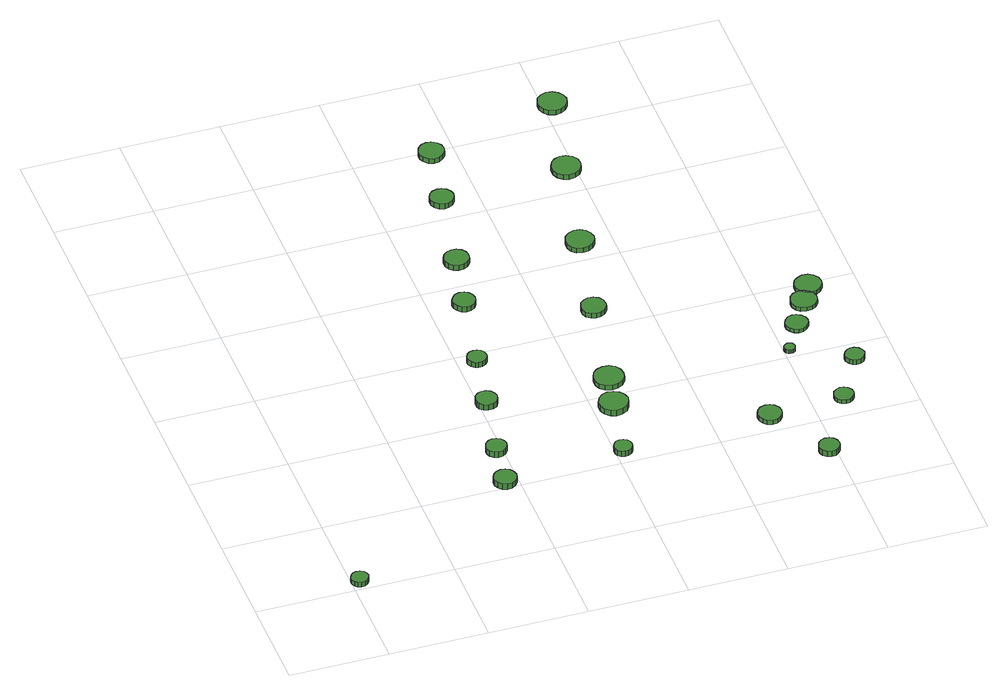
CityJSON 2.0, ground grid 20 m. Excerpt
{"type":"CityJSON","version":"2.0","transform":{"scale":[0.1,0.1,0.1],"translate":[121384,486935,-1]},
"CityObjects":{
"tree1":{"type":"SolitaryVegetationObject","attributes":{"function":"something"},"geometry":[{"type":"MultiSurface","lod":"1","boundaries":[[[0,1,2,3,4,5,6,7,8,9,10,11,12,13,14]],[[15,16,17,18,19,20,21,22,23,24,25,26,27,28,29]],[[0,29,28,1]],[[1,28,27,2]],[[2,27,26,3]],[[3,26,25,4]],[[4,25,24,5]],[[5,24,23,6]],[[6,23,22,7]],[[7,22,21,8]],[[8,21,20,9]],[[9,20,19,10]],[[10,19,18,11]],[[11,18,17,12]],[[12,17,16,13]],[[13,16,15,14]],[[14,15,29,0]]]}]},
"tree2":{"type":"SolitaryVegetationObject","attributes":{"function":"something"},"geometry":[{"type":"MultiSurface","lod":"1","boundaries":[[[30,31,32,33,34,35,36,37,38,39,40,41,42,43,44]],[[45,46,47,48,49,50,51,52,53,54,55,56,57,58,59]],[[30,59,58,31]],[[31,58,57,32]],[[32,57,56,33]],[[33,56,55,34]],[[34,55,54,35]],[[35,54,53,36]],[[36,53,52,37]],[[37,52,51,38]],[[38,51,50,39]],[[39,50,49,40]],[[40,49,48,41]],[[41,48,47,42]],[[42,47,46,43]],[[43,46,45,44]],[[44,45,59,30]]]}]},
"tree3":{"type":"SolitaryVegetationObject","attributes":{"function":"something"},"geometry":[{"type":"MultiSurface","lod":"1","boundaries":[[[60,61,62,63,64,65,66,67,68,69,70,71,72,73,74]],[[75,76,77,78,79,80,81,82,83,84,85,86,87,88,89]],[[60,89,88,61]],[[61,88,87,62]],[[62,87,86,63]],[[63,86,85,64]],[[64,85,84,65]],[[65,84,83,66]],[[66,83,82,67]],[[67,82,81,68]],[[68,81,80,69]],[[69,80,79,70]],[[70,79,78,71]],[[71,78,77,72]],[[72,77,76,73]],[[73,76,75,74]],[[74,75,89,60]]]}]},
"tree4":{"type":"SolitaryVegetationObject","attributes":{"function":"something"},"geometry":[{"type":"MultiSurface","lod":"1","boundaries":[[[90,91,92,93,94,95,96,97,98,99,100,101,102,103,104]],[[105,106,107,108,109,110,111,112,113,114,115,116,117,118,119]],[[90,119,118,91]],[[91,118,117,92]],[[92,117,116,93]],[[93,116,115,94]],[[94,115,114,95]],[[95,114,113,96]],[[96,113,112,97]],[[97,112,111,98]],[[98,111,110,99]],[[99,110,109,100]],[[100,109,108,101]],[[101,108,107,102]],[[102,107,106,103]],[[103,106,105,104]],[[104,105,119,90]]]}]},
"tree5":{"type":"SolitaryVegetationObject","attributes":{"function":"something"},"geometry":[{"type":"MultiSurface","lod":"1","boundaries":[[[120,121,122,123,124,125,126,127,128,129,130,131,132,133,134]],[[135,136,137,138,139,140,141,142,143,144,145,146,147,148,149]],[[120,149,148,121]],[[121,148,147,122]],[[122,147,146,123]],[[123,146,145,124]],[[124,145,144,125]],[[125,144,143,126]],[[126,143,142,127]],[[127,142,141,128]],[[128,141,140,129]],[[129,140,139,130]],[[130,139,138,131]],[[131,138,137,132]],[[132,137,136,133]],[[133,136,135,134]],[[134,135,149,120]]]}]},
"tree6":{"type":"SolitaryVegetationObject","attributes":{"function":"something"},"geometry":[{"type":"MultiSurface","lod":"1","boundaries":[[[150,151,152,153,154,155,156,157,158,159,160,161,162,163,164]],[[165,166,167,168,169,170,171,172,173,174,175,176,177,178,179]],[[150,179,178,151]],[[151,178,177,152]],[[152,177,176,153]],[[153,176,175,154]],[[154,175,174,155]],[[155,174,173,156]],[[156,173,172,157]],[[157,172,171,158]],[[158,171,170,159]],[[159,170,169,160]],[[160,169,168,161]],[[161,168,167,162]],[[162,167,166,163]],[[163,166,165,164]],[[164,165,179,150]]]}]},
"tree7":{"type":"SolitaryVegetationObject","attributes":{"function":"something"},"geometry":[{"type":"MultiSurface","lod":"1","boundaries":[[[180,181,182,183,184,185,186,187,188,189,190,191,192,193,194]],[[195,196,197,198,199,200,201,202,203,204,205,206,207,208,209]],[[180,209,208,181]],[[181,208,207,182]],[[182,207,206,183]],[[183,206,205,184]],[[184,205,204,185]],[[185,204,203,186]],[[186,203,202,187]],[[187,202,201,188]],[[188,201,200,189]],[[189,200,199,190]],[[190,199,198,191]],[[191,198,197,192]],[[192,197,196,193]],[[193,196,195,194]],[[194,195,209,180]]]}]},
"tree8":{"type":"SolitaryVegetationObject","attributes":{"function":"something"},"geometry":[{"type":"MultiSurface","lod":"1","boundaries":[[[210,211,212,213,214,215,216,217,218,219,220,221,222,223,224]],[[225,226,227,228,229,230,231,232,233,234,235,236,237,238,239]],[[210,239,238,211]],[[211,238,237,212]],[[212,237,236,213]],[[213,236,235,214]],[[214,235,234,215]],[[215,234,233,216]],[[216,233,232,217]],[[217,232,231,218]],[[218,231,230,219]],[[219,230,229,220]],[[220,229,228,221]],[[221,228,227,222]],[[222,227,226,223]],[[223,226,225,224]],[[224,225,239,210]]]}]},
"tree9":{"type":"SolitaryVegetationObject","attributes":{"function":"something"},"geometry":[{"type":"MultiSurface","lod":"1","boundaries":[[[240,241,242,243,244,245,246,247,248,249,250,251,252,253,254]],[[255,256,257,258,259,260,261,262,263,264,265,266,267,268,269]],[[240,269,268,241]],[[241,268,267,242]],[[242,267,266,243]],[[243,266,265,244]],[[244,265,264,245]],[[245,264,263,246]],[[246,263,262,247]],[[247,262,261,248]],[[248,261,260,249]],[[249,260,259,250]],[[250,259,258,251]],[[251,258,257,252]],[[252,257,256,253]],[[253,256,255,254]],[[254,255,269,240]]]}]},
"tree10":{"type":"SolitaryVegetationObject","attributes":{"function":"something"},"geometry":[{"type":"MultiSurface","lod":"1","boundaries":[[[270,271,272,273,274,275,276,277,278,279,280,281,282,283,284]],[[285,286,287,288,289,290,291,292,293,294,295,296,297,298,299]],[[270,299,298,271]],[[271,298,297,272]],[[272,297,296,273]],[[273,296,295,274]],[[274,295,294,275]],[[275,294,293,276]],[[276,293,292,277]],[[277,292,291,278]],[[278,291,290,279]],[[279,290,289,280]],[[280,289,288,281]],[[281,288,287,282]],[[282,287,286,283]],[[283,286,285,284]],[[284,285,299,270]]]}]},
"tree11":{"type":"SolitaryVegetationObject","attributes":{"function":"something"},"geometry":[{"type":"MultiSurface","lod":"1","boundaries":[[[300,301,302,303,304,305,306,307,308,309,310,311,312,313,314]],[[315,316,317,318,319,320,321,322,323,324,325,326,327,328,329]],[[300,329,328,301]],[[301,328,327,302]],[[302,327,326,303]],[[303,326,325,304]],[[304,325,324,305]],[[305,324,323,306]],[[306,323,322,307]],[[307,322,321,308]],[[308,321,320,309]],[[309,320,319,310]],[[310,319,318,311]],[[311,318,317,312]],[[312,317,316,313]],[[313,316,315,314]],[[314,315,329,300]]]}]},
"tree12":{"type":"SolitaryVegetationObject","attributes":{"function":"something"},"geometry":[{"type":"MultiSurface","lod":"1","boundaries":[[[330,331,332,333,334,335,336,337,338,339,340,341,342,343,344]],[[345,346,347,348,349,350,351,352,353,354,355,356,357,358,359]],[[330,359,358,331]],[[331,358,357,332]],[[332,357,356,333]],[[333,356,355,334]],[[334,355,354,335]],[[335,354,353,336]],[[336,353,352,337]],[[337,352,351,338]],[[338,351,350,339]],[[339,350,349,340]],[[340,349,348,341]],[[341,348,347,342]],[[342,347,346,343]],[[343,346,345,344]],[[344,345,359,330]]]}]},
"tree13":{"type":"SolitaryVegetationObject","attributes":{"function":"something"},"geometry":[{"type":"MultiSurface","lod":"1","boundaries":[[[360,361,362,363,364,365,366,367,368,369,370,371,372,373,374]],[[375,376,377,378,379,380,381,382,383,384,385,386,387,388,389]],[[360,389,388,361]],[[361,388,387,362]],[[362,387,386,363]],[[363,386,385,364]],[[364,385,384,365]],[[365,384,383,366]],[[366,383,382,367]],[[367,382,381,368]],[[368,381,380,369]],[[369,380,379,370]],[[370,379,378,371]],[[371,378,377,372]],[[372,377,376,373]],[[373,376,375,374]],[[374,375,389,360]]]}]},
"tree14":{"type":"SolitaryVegetationObject","attributes":{"function":"something"},"geometry":[{"type":"MultiSurface","lod":"1","boundaries":[[[390,391,392,393,394,395,396,397,398,399,400,401,402,403,404]],[[405,406,407,408,409,410,411,412,413,414,415,416,417,418,419]],[[390,419,418,391]],[[391,418,417,392]],[[392,417,416,393]],[[393,416,415,394]],[[394,415,414,395]],[[395,414,413,396]],[[396,413,412,397]],[[397,412,411,398]],[[398,411,410,399]],[[399,410,409,400]],[[400,409,408,401]],[[401,408,407,402]],[[402,407,406,403]],[[403,406,405,404]],[[404,405,419,390]]]}]},
"tree15":{"type":"SolitaryVegetationObject","attributes":{"function":"something"},"geometry":[{"type":"MultiSurface","lod":"1","boundaries":[[[420,421,422,423,424,425,426,427,428,429,430,431,432,433,434]],[[435,436,437,438,439,440,441,442,443,444,445,446,447,448,449]],[[420,449,448,421]],[[421,448,447,422]],[[422,447,446,423]],[[423,446,445,424]],[[424,445,444,425]],[[425,444,443,426]],[[426,443,442,427]],[[427,442,441,428]],[[428,441,440,429]],[[429,440,439,430]],[[430,439,438,431]],[[431,438,437,432]],[[432,437,436,433]],[[433,436,435,434]],[[434,435,449,420]]]}]},
"tree16":{"type":"SolitaryVegetationObject","attributes":{"function":"something"},"geometry":[{"type":"MultiSurface","lod":"1","boundaries":[[[450,451,452,453,454,455,456,457,458,459,460,461,462,463,464]],[[465,466,467,468,469,470,471,472,473,474,475,476,477,478,479]],[[450,479,478,451]],[[451,478,477,452]],[[452,477,476,453]],[[453,476,475,454]],[[454,475,474,455]],[[455,474,473,456]],[[456,473,472,457]],[[457,472,471,458]],[[458,471,470,459]],[[459,470,469,460]],[[460,469,468,461]],[[461,468,467,462]],[[462,467,466,463]],[[463,466,465,464]],[[464,465,479,450]]]}]},
"tree17":{"type":"SolitaryVegetationObject","attributes":{"function":"something"},"geometry":[{"type":"MultiSurface","lod":"1","boundaries":[[[480,481,482,483,484,485,486,487,488,489,490,491,492,493,494]],[[495,496,497,498,499,500,501,502,503,504,505,506,507,508,509]],[[480,509,508,481]],[[481,508,507,482]],[[482,507,506,483]],[[483,506,505,484]],[[484,505,504,485]],[[485,504,503,486]],[[486,503,502,487]],[[487,502,501,488]],[[488,501,500,489]],[[489,500,499,490]],[[490,499,498,491]],[[491,498,497,492]],[[492,497,496,493]],[[493,496,495,494]],[[494,495,509,480]]]}]},
"tree18":{"type":"SolitaryVegetationObject","attributes":{"function":"something"},"geometry":[{"type":"MultiSurface","lod":"1","boundaries":[[[510,511,512,513,514,515,516,517,518,519,520,521,522,523,524]],[[525,526,527,528,529,530,531,532,533,534,535,536,537,538,539]],[[510,539,538,511]],[[511,538,537,512]],[[512,537,536,513]],[[513,536,535,514]],[[514,535,534,515]],[[515,534,533,516]],[[516,533,532,517]],[[517,532,531,518]],[[518,531,530,519]],[[519,530,529,520]],[[520,529,528,521]],[[521,528,527,522]],[[522,527,526,523]],[[523,526,525,524]],[[524,525,539,510]]]}]},
"tree19":{"type":"SolitaryVegetationObject","attributes":{"function":"something"},"geometry":[{"type":"MultiSurface","lod":"1","boundaries":[[[540,541,542,543,544,545,546,547,548,549,550,551,552,553,554]],[[555,556,557,558,559,560,561,562,563,564,565,566,567,568,569]],[[540,569,568,541]],[[541,568,567,542]],[[542,567,566,543]],[[543,566,565,544]],[[544,565,564,545]],[[545,564,563,546]],[[546,563,562,547]],[[547,562,561,548]],[[548,561,560,549]],[[549,560,559,550]],[[550,559,558,551]],[[551,558,557,552]],[[552,557,556,553]],[[553,556,555,554]],[[554,555,569,540]]]}]},
"tree20":{"type":"SolitaryVegetationObject","attributes":{"function":"something"},"geometry":[{"type":"MultiSurface","lod":"1","boundaries":[[[570,571,572,573,574,575,576,577,578,579,580,581,582,583,584]],[[585,586,587,588,589,590,591,592,593,594,595,596,597,598,599]],[[570,599,598,571]],[[571,598,597,572]],[[572,597,596,573]],[[573,596,595,574]],[[574,595,594,575]],[[575,594,593,576]],[[576,593,592,577]],[[577,592,591,578]],[[578,591,590,579]],[[579,590,589,580]],[[580,589,588,581]],[[581,588,587,582]],[[582,587,586,583]],[[583,586,585,584]],[[584,585,599,570]]]}]},
"tree21":{"type":"SolitaryVegetationObject","attributes":{"function":"something"},"geometry":[{"type":"MultiSurface","lod":"1","boundaries":[[[600,601,602,603,604,605,606,607,608,609,610,611,612,613,614]],[[615,616,617,618,619,620,621,622,623,624,625,626,627,628,629]],[[600,629,628,601]],[[601,628,627,602]],[[602,627,626,603]],[[603,626,625,604]],[[604,625,624,605]],[[605,624,623,606]],[[606,623,622,607]],[[607,622,621,608]],[[608,621,620,609]],[[609,620,619,610]],[[610,619,618,611]],[[611,618,617,612]],[[612,617,616,613]],[[613,616,615,614]],[[614,615,629,600]]]}]},
"tree22":{"type":"SolitaryVegetationObject","attributes":{"function":"something"},"geometry":[{"type":"MultiSurface","lod":"1","boundaries":[[[630,631,632,633,634,635,636,637,638,639,640,641,642,643,644]],[[645,646,647,648,649,650,651,652,653,654,655,656,657,658,659]],[[630,659,658,631]],[[631,658,657,632]],[[632,657,656,633]],[[633,656,655,634]],[[634,655,654,635]],[[635,654,653,636]],[[636,653,652,637]],[[637,652,651,638]],[[638,651,650,639]],[[639,650,649,640]],[[640,649,648,641]],[[641,648,647,642]],[[642,647,646,643]],[[643,646,645,644]],[[644,645,659,630]]]}]},
"tree23":{"type":"SolitaryVegetationObject","attributes":{"function":"something"},"geometry":[{"type":"MultiSurface","lod":"1","boundaries":[[[660,661,662,663,664,665,666,667,668,669,670,671,672,673,674]],[[675,676,677,678,679,680,681,682,683,684,685,686,687,688,689]],[[660,689,688,661]],[[661,688,687,662]],[[662,687,686,663]],[[663,686,685,664]],[[664,685,684,665]],[[665,684,683,666]],[[666,683,682,667]],[[667,682,681,668]],[[668,681,680,669]],[[669,680,679,670]],[[670,679,678,671]],[[671,678,677,672]],[[672,677,676,673]],[[673,676,675,674]],[[674,675,689,660]]]}]},
"tree24":{"type":"SolitaryVegetationObject","attributes":{"function":"something"},"geometry":[{"type":"MultiSurface","lod":"1","boundaries":[[[690,691,692,693,694,695,696,697,698,699,700,701,702,703,704]],[[705,706,707,708,709,710,711,712,713,714,715,716,717,718,719]],[[690,719,718,691]],[[691,718,717,692]],[[692,717,716,693]],[[693,716,715,694]],[[694,715,714,695]],[[695,714,713,696]],[[696,713,712,697]],[[697,712,711,698]],[[698,711,710,699]],[[699,710,709,700]],[[700,709,708,701]],[[701,708,707,702]],[[702,707,706,703]],[[703,706,705,704]],[[704,705,719,690]]]}]}
},
"vertices":[
[35,25,17],[33,32,17],[29,38,17],[22,41,17],[15,42,17],[8,40,17],[3,35,17],[0,28,17],[0,21,17],[3,14,17],[8,10,17],[15,7,17],[22,8,17],[29,12,17],[33,18,17],[33,18,6],[29,12,6],[22,8,6],[15,7,6],[8,10,6],[3,14,6],[0,21,6],[0,28,6],[3,35,6],[8,40,6],[15,42,6],[22,41,6],[29,38,6],[33,32,6],[35,25,6],
[393,208,28],[391,217,28],[386,225,28],[378,230,28],[368,231,28],[359,228,28],[352,222,28],[348,213,28],[348,203,28],[352,195,28],[359,188,28],[368,185,28],[378,186,28],[386,191,28],[391,199,28],[391,199,15],[386,191,15],[378,186,15],[368,185,15],[359,188,15],[352,195,15],[348,203,15],[348,213,15],[352,222,15],[359,228,15],[368,231,15],[378,230,15],[386,225,15],[391,217,15],[393,208,15],
[407,308,23],[405,317,23],[400,324,23],[393,328,23],[384,329,23],[376,326,23],[369,320,23],[366,312,23],[366,304,23],[369,296,23],[376,290,23],[384,287,23],[393,288,23],[400,293,23],[405,300,23],[405,300,10],[400,293,10],[393,288,10],[384,287,10],[376,290,10],[369,296,10],[366,304,10],[366,312,10],[369,320,10],[376,326,10],[384,329,10],[393,328,10],[400,324,10],[405,317,10],[407,308,10],
[437,454,19],[435,462,19],[430,470,19],[422,474,19],[413,475,19],[404,472,19],[397,466,19],[394,458,19],[394,449,19],[397,441,19],[404,435,19],[413,432,19],[422,433,19],[430,437,19],[435,445,19],[435,445,6],[430,437,6],[422,433,6],[413,432,6],[404,435,6],[397,441,6],[394,449,6],[394,458,6],[397,466,6],[404,472,6],[413,475,6],[422,474,6],[430,470,6],[435,462,6],[437,454,6],
[458,578,18],[456,586,18],[451,593,18],[444,597,18],[436,597,18],[429,595,18],[423,590,18],[419,582,18],[419,574,18],[423,567,18],[429,561,18],[436,559,18],[444,560,18],[451,564,18],[456,570,18],[456,570,6],[451,564,6],[444,560,6],[436,559,6],[429,561,6],[423,567,6],[419,574,6],[419,582,6],[423,590,6],[429,595,6],[436,597,6],[444,597,6],[451,593,6],[456,586,6],[458,578,6],
[633,231,23],[631,238,23],[627,244,23],[620,248,23],[613,249,23],[605,247,23],[600,242,23],[597,235,23],[597,227,23],[600,220,23],[605,215,23],[613,213,23],[620,213,23],[627,217,23],[631,223,23],[631,223,10],[627,217,10],[620,213,10],[613,213,10],[605,215,10],[600,220,10],[597,227,10],[597,235,10],[600,242,10],[605,247,10],[613,249,10],[620,248,10],[627,244,10],[631,238,10],[633,231,10],
[492,747,18],[490,756,18],[485,764,18],[477,769,18],[467,770,18],[458,767,18],[451,760,18],[447,752,18],[447,742,18],[451,734,18],[458,727,18],[467,724,18],[477,725,18],[485,730,18],[490,738,18],[490,738,6],[485,730,6],[477,725,6],[467,724,6],[458,727,6],[451,734,6],[447,742,6],[447,752,6],[451,760,6],[458,767,6],[467,770,6],[477,769,6],[485,764,6],[490,756,6],[492,747,6],
[671,368,19],[668,379,19],[661,389,19],[650,395,19],[638,397,19],[627,393,19],[618,385,19],[613,374,19],[613,361,19],[618,350,19],[627,342,19],[638,338,19],[650,340,19],[661,346,19],[668,356,19],[668,356,6],[661,346,6],[650,340,6],[638,338,6],[627,342,6],[618,350,6],[613,361,6],[613,374,6],[618,385,6],[627,393,6],[638,397,6],[650,395,6],[661,389,6],[668,379,6],[671,368,6],
[521,871,18],[519,882,18],[513,890,18],[504,895,18],[494,896,18],[484,893,18],[476,886,18],[472,877,18],[472,866,18],[476,857,18],[484,850,18],[494,847,18],[504,848,18],[513,853,18],[519,861,18],[519,861,6],[513,853,6],[504,848,6],[494,847,6],[484,850,6],[476,857,6],[472,866,6],[472,877,6],[476,886,6],[484,893,6],[494,896,6],[504,895,6],[513,890,6],[519,882,6],[521,871,6],
[687,444,17],[685,456,17],[678,467,17],[667,473,17],[654,474,17],[642,470,17],[633,462,17],[628,450,17],[628,438,17],[633,427,17],[642,418,17],[654,414,17],[667,416,17],[678,422,17],[685,432,17],[685,432,6],[678,422,6],[667,416,6],[654,414,6],[642,418,6],[633,427,6],[628,438,6],[628,450,6],[633,462,6],[642,470,6],[654,474,6],[667,473,6],[678,467,6],[685,456,6],[687,444,6],
[552,1054,18],[550,1063,18],[544,1071,18],[535,1076,18],[526,1077,18],[516,1074,18],[509,1068,18],[505,1059,18],[505,1049,18],[509,1040,18],[516,1033,18],[526,1030,18],[535,1031,18],[544,1036,18],[550,1044,18],[550,1044,6],[544,1036,6],[535,1031,6],[526,1030,6],[516,1033,6],[509,1040,6],[505,1049,6],[505,1059,6],[509,1068,6],[516,1074,6],[526,1077,6],[535,1076,6],[544,1071,6],[550,1063,6],[552,1054,6],
[722,653,17],[720,663,17],[714,672,17],[705,677,17],[694,678,17],[685,675,17],[677,668,17],[673,658,17],[673,648,17],[677,638,17],[685,631,17],[694,628,17],[705,629,17],[714,635,17],[720,643,17],[720,643,6],[714,635,6],[705,629,6],[694,628,6],[685,631,6],[677,638,6],[673,648,6],[673,658,6],[677,668,6],[685,675,6],[694,678,6],[705,677,6],[714,672,6],[720,663,6],[722,653,6],
[579,1192,17],[577,1202,17],[571,1210,17],[561,1216,17],[551,1217,17],[541,1214,17],[533,1206,17],[529,1197,17],[529,1186,17],[533,1177,17],[541,1169,17],[551,1166,17],[561,1167,17],[571,1173,17],[577,1181,17],[577,1181,6],[571,1173,6],[561,1167,6],[551,1166,6],[541,1169,6],[533,1177,6],[529,1186,6],[529,1197,6],[533,1206,6],[541,1214,6],[551,1217,6],[561,1216,6],[571,1210,6],[577,1202,6],[579,1192,6],
[936,242,17],[934,252,17],[928,260,17],[920,265,17],[910,266,17],[900,263,17],[893,256,17],[889,247,17],[889,237,17],[893,228,17],[900,221,17],[910,218,17],[920,219,17],[928,224,17],[934,232,17],[934,232,7],[928,224,7],[920,219,7],[910,218,7],[900,221,7],[893,228,7],[889,237,7],[889,247,7],[893,256,7],[900,263,7],[910,266,7],[920,265,7],[928,260,7],[934,252,7],[936,242,7],
[765,850,17],[762,861,17],[755,871,17],[745,877,17],[734,878,17],[722,874,17],[713,866,17],[709,856,17],[709,844,17],[713,833,17],[722,825,17],[734,822,17],[745,823,17],[755,829,17],[762,838,17],[762,838,6],[755,829,6],[745,823,6],[734,822,6],[722,825,6],[713,833,6],[709,844,6],[709,856,6],[713,866,6],[722,874,6],[734,878,6],[745,877,6],[755,871,6],[762,861,6],[765,850,6],
[1007,108,23],[1005,117,23],[1000,124,23],[993,128,23],[984,129,23],[976,126,23],[969,120,23],[966,112,23],[966,104,23],[969,96,23],[976,90,23],[984,87,23],[993,88,23],[1000,93,23],[1005,100,23],[1005,100,10],[1000,93,10],[993,88,10],[984,87,10],[976,90,10],[969,96,10],[966,104,10],[966,112,10],[969,120,10],[976,126,10],[984,129,10],[993,128,10],[1000,124,10],[1005,117,10],[1007,108,10],
[811,1068,17],[809,1079,17],[802,1089,17],[791,1095,17],[779,1097,17],[768,1093,17],[759,1085,17],[754,1074,17],[754,1061,17],[759,1050,17],[768,1042,17],[779,1038,17],[791,1040,17],[802,1046,17],[809,1056,17],[809,1056,6],[802,1046,6],[791,1040,6],[779,1038,6],[768,1042,6],[759,1050,6],[754,1061,6],[754,1074,6],[759,1085,6],[768,1093,6],[779,1097,6],[791,1095,6],[802,1089,6],[809,1079,6],[811,1068,6],
[1023,421,14],[1022,425,14],[1020,429,14],[1016,431,14],[1011,432,14],[1007,430,14],[1003,427,14],[1001,423,14],[1001,418,14],[1003,414,14],[1007,411,14],[1011,410,14],[1016,410,14],[1020,412,14],[1022,416,14],[1022,416,6],[1020,412,6],[1016,410,6],[1011,410,6],[1007,411,6],[1003,414,6],[1001,418,6],[1001,423,6],[1003,427,6],[1007,430,6],[1011,432,6],[1016,431,6],[1020,429,6],[1022,425,6],[1023,421,6],
[1084,252,16],[1082,260,16],[1077,267,16],[1070,271,16],[1062,272,16],[1054,269,16],[1048,264,16],[1045,256,16],[1045,248,16],[1048,241,16],[1054,235,16],[1062,233,16],[1070,233,16],[1077,238,16],[1082,244,16],[1082,244,7],[1077,238,7],[1070,233,7],[1062,233,7],[1054,235,7],[1048,241,7],[1045,248,7],[1045,256,7],[1048,264,7],[1054,269,7],[1062,272,7],[1070,271,7],[1077,267,7],[1082,260,7],[1084,252,7],
[1071,486,14],[1069,495,14],[1063,503,14],[1055,508,14],[1046,509,14],[1037,506,14],[1030,499,14],[1026,491,14],[1026,481,14],[1030,473,14],[1037,466,14],[1046,463,14],[1055,464,14],[1063,469,14],[1069,477,14],[1069,477,6],[1063,469,6],[1055,464,6],[1046,463,6],[1037,466,6],[1030,473,6],[1026,481,6],[1026,491,6],[1030,499,6],[1037,506,6],[1046,509,6],[1055,508,6],[1063,503,6],[1069,495,6],[1071,486,6],
[848,1259,16],[845,1270,16],[838,1280,16],[828,1286,16],[816,1288,16],[804,1284,16],[795,1276,16],[791,1265,16],[791,1253,16],[795,1242,16],[804,1234,16],[816,1230,16],[828,1231,16],[838,1237,16],[845,1247,16],[845,1247,6],[838,1237,6],[828,1231,6],[816,1230,6],[804,1234,6],[795,1242,6],[791,1253,6],[791,1265,6],[795,1276,6],[804,1284,6],[816,1288,6],[828,1286,6],[838,1280,6],[845,1270,6],[848,1259,6],
[1141,358,17],[1139,365,17],[1134,372,17],[1127,376,17],[1119,377,17],[1112,374,17],[1106,369,17],[1102,362,17],[1102,354,17],[1106,346,17],[1112,341,17],[1119,338,17],[1127,339,17],[1134,343,17],[1139,350,17],[1139,350,6],[1134,343,6],[1127,339,6],[1119,338,6],[1112,341,6],[1106,346,6],[1102,354,6],[1102,362,6],[1106,369,6],[1112,374,6],[1119,377,6],[1127,376,6],[1134,372,6],[1139,365,6],[1141,358,6],
[1109,546,15],[1107,557,15],[1100,566,15],[1091,571,15],[1080,572,15],[1069,569,15],[1061,561,15],[1057,551,15],[1057,540,15],[1061,530,15],[1069,523,15],[1080,520,15],[1091,521,15],[1100,526,15],[1107,535,15],[1107,535,6],[1100,526,6],[1091,521,6],[1080,520,6],[1069,523,6],[1061,530,6],[1057,540,6],[1057,551,6],[1061,561,6],[1069,569,6],[1080,572,6],[1091,571,6],[1100,566,6],[1107,557,6],[1109,546,6],
[1132,588,15],[1130,599,15],[1123,608,15],[1114,614,15],[1102,615,15],[1092,611,15],[1083,604,15],[1079,594,15],[1079,582,15],[1083,572,15],[1092,565,15],[1102,561,15],[1114,562,15],[1123,568,15],[1130,577,15],[1130,577,6],[1123,568,6],[1114,562,6],[1102,561,6],[1092,565,6],[1083,572,6],[1079,582,6],[1079,594,6],[1083,604,6],[1092,611,6],[1102,615,6],[1114,614,6],[1123,608,6],[1130,599,6],[1132,588,6]
]}
